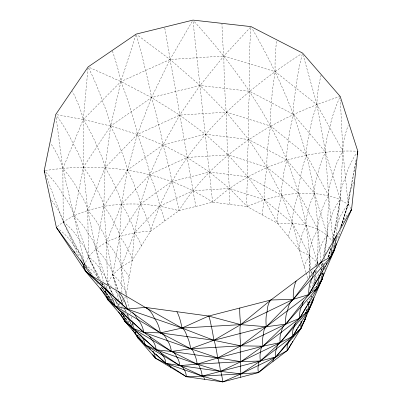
<?xml version="1.0" encoding="UTF-8"?>
<svg xmlns="http://www.w3.org/2000/svg" width="402" height="402" viewBox="0 0 402 402"><rect width="100%" height="100%" fill="white"/><g stroke="black" fill="none" stroke-linecap="round" stroke-linejoin="round"><path stroke-width="0.3" stroke-dasharray="2.01 1.51" d="M309.434 276.676L309.475 272.35M309.5 269.878C310.605 232.14 300.57 195.01 286.933 160.117C264.863 108.394 231.497 62.451 193.794 21.045M309.455 272.219L309.389 276.958M309.485 269.767L309.646 255.662L292.545 223.216L281.777 195.367L267.159 167.343L248.652 139.514L226.276 112.158L200.055 85.465L170.016 59.491L137.147 34.853M316.887 265.506L317.238 262.471C323.324 179.543 292.847 98.967 251.933 28.271M325.002 254.461L327.198 235.155L328.685 195.704L325.489 152.217L316.997 104.721L303.254 55.481M336.333 234.25L340.177 199.548L342.851 151.087L340.388 100.178M320.479 268.335L321.66 270.466L321.801 268.039M321.947 265.611L322.273 262.576M121.826 309.153L121.957 307.354M121.997 306.756L122.082 305.56M126.625 296.756L126.198 294.927L132.132 260.531L134.504 232.788L140.373 204.025L149.845 174.604L162.966 144.876L179.724 115.103L200.055 85.465L223.864 56.019L250.627 27.08M88.018 68.144L83.304 119.505L83.335 167.267L87.721 210.437L88.47 256.838L98.143 278.184A587.458 120.449 -17.7 0 1 98.887 278.983M333.273 239.657L333.896 233.451L340.177 199.548L325.489 152.217L293.606 114.485L249.677 91.304L200.055 85.465L151.514 97.555L110.656 126.022L83.335 167.267L73.973 215.799L84.782 264.611L87.164 268.234M335.037 245.949L335.856 238.562M322.771 274.134L322.977 272.295M323.464 267.998L323.746 265.541M323.816 264.928L324.163 261.863M324.444 259.406L324.65 257.566M314.143 289.244L314.424 286.787M313.972 283.897A427.22 79.269 2.3 0 1 315.002 281.882L315.766 275.209M316.188 271.571L316.329 270.355M306.163 311.334L306.45 308.897M307.093 303.409L307.304 301.58M135.961 34.698L120.917 81.561L110.656 126.022L105.058 167.644L103.806 206.397L106.53 242.135L107.429 283.204L108.208 284.917M342.459 223.472L348.157 204.437L349.825 192.628L356.278 159.122M313.168 290.073L313.439 288.229M314.163 283.325L315.248 275.963M315.701 272.898L315.972 271.059M316.515 267.38L317.238 262.471L306.203 225.271L281.777 195.367L247.863 176.83L228.11 154.886L205.332 134.243L179.724 115.103L151.514 97.555L120.917 81.561L89.264 67.41M321.575 269.642A517.248 103.455 0.8 0 0 321.645 270.466L321.952 268.606M322.535 264.893L322.922 262.416M323.992 255.597L327.198 235.155A550.423 115.967 -11.7 0 1 330.851 218.753A585.372 125.158 -12.2 0 1 340.157 199.548A724.489 160.222 -14.2 0 1 345.494 177.533A789.593 175.744 -15 0 1 356.594 153.006M333.439 239.672L340.177 199.548C310.083 187.779 275.978 193.724 247.23 206.573L212.683 202.176L178.915 210.738L150.69 231.105L132.132 260.531L121.243 266.933L112.826 274.661L107.429 283.204L108.228 284.877M313.329 284.817L314.806 276.36M315.339 273.345L315.761 270.928M316.922 264.285L317.238 262.471L309.646 255.662L299.545 250.496L277.676 223.411L264.421 199.789L247.863 176.83A370.076 31.24 -73.9 0 1 247.582 161.086A385.593 33.004 -74.1 0 1 248.647 139.524A441.2 39.19 -74.6 0 1 248.391 119.067A464.26 41.677 -74.7 0 1 249.672 91.319A550.876 50.592 -75.4 0 1 249.456 63.802A588.694 54.28 -75.6 0 1 250.954 27.763M116.188 289.314L112.826 274.661L119.59 236.562L121.56 204.151L127.414 170.011L137.348 134.414L151.514 97.555L170.016 59.491L192.98 20.1M323.369 256.481L327.198 235.155L314.595 193.493L286.933 160.117L248.652 139.514L205.332 134.243L162.966 144.876L127.414 170.011L103.806 206.397L95.942 249.089L103.183 281.104M341.022 226.251L348.157 204.437L356.247 159.77M105.862 290.721L105.62 291.877L106.455 294.716M106.465 287.827L106.826 286.093M332.394 251.948L336.806 237.044M316.846 287.189L317.535 284.797M319.871 281.606L322.58 272.305M324.826 270.114L325.525 267.737M328.665 257.024L330.585 250.476M310.816 302.776L311.862 299.269M338.007 238.341L340.323 230.607M331.137 247.939L328.017 257.511L331.087 248.059M332.967 250.873L338.524 233.894M306.651 310.796A409.221 68.229 14.6 0 1 306.977 310.274L307.55 308.495M310.872 303.294L312.037 299.751M315.907 287.973L317.635 282.722M321.243 278.068L323.354 271.641M340.996 226.195L348.157 204.437L342.851 151.087A803.779 174.82 -26.7 0 1 348.187 125.524M341.022 226.135L342.192 222.577M310.857 298.264L311.439 296.54M315.64 288.113L317.645 282.234M327.821 257.355L331.223 247.411M339.791 228.813L348.157 204.437L340.177 199.548M306.369 311.309L307.535 308.022M91.726 274.134L84.782 264.611C88.159 254.129 97.46 247.491 106.53 242.135C120.253 235.21 135.409 231.924 150.69 231.105C173.94 154.026 235.376 95.907 301.55 53.783M123.705 300.45L122.213 303.761L118.957 293.666M124.705 298.239L125.454 296.586M318.374 276.551L324.173 265.621M309.369 300.229L311.706 295.857M300.249 322.484L302.324 318.62M316.821 287.375L317.495 286.335M57.315 226.723C70.144 215.15 87.304 210.13 103.806 206.397C128.781 201.96 154.579 203.724 178.915 210.738C214.879 152.8 276.576 116.731 340.208 96.45M45.441 170.543C102.58 161.76 163.72 170.061 212.683 202.176C251.521 167.061 304.409 149.047 356.554 151.192M56.943 114.716L83.304 119.505L110.656 126.022L137.348 134.414L162.966 144.876L187.116 157.438L209.422 172.036L229.557 188.493L247.23 206.573L277.676 223.411C296.706 222.482 320.098 224.502 332.248 241.21M140.192 334.072L141.971 335.816M125.394 314.163L122.761 311.56A700.063 121.102 -41.2 0 1 124.389 313.696M127.59 316.334L128.906 317.635M105.61 287.49L100.314 282.204A1012.392 185.448 -38.4 0 1 102.842 284.998M106.053 287.932L108.701 290.576M123.419 315.248L129.69 323.756M112.309 300.937L105.62 291.877L104.801 290.209M121.228 313.017L126.65 320.535M59.431 229.733A866.275 189.035 -14.2 0 1 74.325 246.396A788.558 170.795 -15.1 0 1 84.797 264.601L92.887 275.581M101.731 287.546L110.369 299.52M138.152 334.685L142.494 340.63M123.394 315.243L129.585 323.726M112.178 300.862L105.62 291.877L104.837 289.691M120.952 312.882L123.901 316.927M124.268 317.429L125.374 318.947M101.219 287.149L108.821 297.57M109.188 298.068L110.274 299.555M138.866 336.288L139.951 337.801M348.157 204.437L350.881 208.512M96.706 282.742L97.39 283.777M111.073 300.239L105.62 291.877L105.349 290.681M122.58 314.309L125.947 319.505M317.238 262.471L317.826 263.536M319.304 266.204L320.188 267.802M45.733 174.8L63.27 221.793L81.008 255.3L84.782 264.611A627.105 130.71 -17.2 0 1 98.128 278.189M56.129 117.595L62.833 168.488L73.973 215.799L88.47 256.838L100.786 280.395M102.219 283.134L103.078 284.777M108.294 284.872L107.429 283.204L95.942 249.089L87.721 210.437A567.845 115.238 17 0 0 78.676 191.347A606.447 124.288 17.5 0 0 62.853 168.493A762.946 158.725 19.5 0 0 50.607 143.248M109.731 287.656L113.766 295.445M116.359 300.45L119.811 307.128M125.318 309.811L126.168 311.465M127.861 314.761L129.836 318.615M132.097 323.012L134.248 328.489M304.435 267.204A352.122 62.637 -19.7 0 1 309.635 255.667A394.03 73.857 -20.5 0 1 311.701 243.758A410.809 78.35 -20.8 0 1 317.982 229.366A471.028 94.37 -22 0 1 320.861 214.181A496.068 100.937 -22.4 0 1 328.665 195.709A590.694 125.082 -23.9 0 1 332.791 175.694A632.371 135.323 -24.5 0 1 342.831 151.087L316.997 104.721L275.229 71.677L223.864 56.019L170.016 59.491L120.917 81.561L83.304 119.505L62.833 168.488L63.27 221.793L84.782 264.611M88.47 256.838L99.631 279.641M100.721 281.867L101.806 284.088M109.299 287.103L112.766 294.349M114.902 298.812L118.369 306.058M123.806 307.158L125.937 311.686M126.997 313.952L128.595 317.349M132.047 324.705L133.379 327.54M124.273 308.264L125.816 311.635M126.841 313.887L128.389 317.263M109.249 287.204L112.374 294.058M114.716 299.199L117.806 305.982M121.128 313.284L121.896 314.967M102.53 287.867L104.595 292.425M63.27 221.793L78.686 256.054M135.363 332.057L135.836 333.188M310.048 285.782L311.429 289.154M135.534 332.278L135.971 333.364M135.449 332.022L135.906 333.157M135.534 331.926L135.971 333.082M121.781 313.309L122.409 314.987M332.967 241.527L328.685 195.704L306.595 155.127L270.641 126.042L226.276 112.158L179.724 115.103L137.348 134.414L105.058 167.644L87.721 210.437A479.44 93.691 15.6 0 1 99.892 227.602A455.873 87.777 15.1 0 1 106.545 242.14L112.826 274.661L118.012 290.42M118.972 293.334L122.213 303.761L122.067 298.204M45.838 172.302A748.579 163.951 8.2 0 1 63.034 194.915A689.711 150.172 7.4 0 1 73.993 215.799A562.046 118.595 5.6 0 1 88.083 233.467A529.58 110.213 5.1 0 1 95.962 249.089A453.642 90.128 3.7 0 1 106.967 262.536A432.999 84.586 3.3 0 1 112.836 274.661L117.997 290.696M321.113 75.149A709.138 130.66 -47.2 0 0 316.982 104.736A571.312 103.867 -45.6 0 0 309.45 133.218A536.68 96.696 -45.1 0 0 306.58 155.137A456.441 79.415 -43.9 0 0 300.691 176.699A434.838 74.611 -43.6 0 0 298.706 193.312A382.262 62.727 -42.7 0 0 293.937 210.236A367.468 59.34 -42.4 0 0 292.535 223.226L299.545 250.496L305.957 272.445M306.128 273.028L307.826 278.852M126.766 297.364L129.313 308.334M130.303 312.585L130.58 313.771M131.273 316.746L132.102 320.314M132.931 323.886L133.76 327.454M116.751 291.757L118.685 300.173M119.374 303.168L120.198 306.761M103.862 284.098L104.404 286.49M333.64 245.029L334.132 247.336M320.846 261.34L317.997 229.366L298.716 193.302L267.159 167.343L228.11 154.886L187.116 157.438L149.845 174.604L121.56 204.151L106.53 242.135A398.905 73.264 14.1 0 1 116.218 255.501A382.965 69.164 13.8 0 1 121.258 266.933A343.022 58.888 13 0 1 129.173 277.636M321.118 264.385L321.278 266.209M321.55 269.25L321.66 270.466M309.646 255.662L310.902 270.325M310.957 270.933L311.218 273.988A393.89 73.556 -8.9 0 1 312.51 269.868M311.851 281.405L312.279 286.345M312.54 289.435L312.756 291.907M321.896 274.144L322.052 276.591M121.922 292.651L121.243 266.933L119.59 236.562A401.186 68.672 25.2 0 0 114.078 223.035A419.15 72.852 25.6 0 0 103.822 206.402A484.35 87.731 26.6 0 0 96.435 188.9A511.781 93.827 27.1 0 0 83.35 167.272A617.035 116.183 28.5 0 0 73.134 143.81A664.159 125.655 29.1 0 0 56.34 115.334M112.836 274.661A382.382 70.923 2.4 0 1 121.716 285.239A368.036 67.049 2.1 0 1 126.213 294.927L121.243 266.933L134.504 232.788L159.669 206.196L192.93 190.744L229.557 188.493L264.421 199.789L292.545 223.216A330.228 50.793 -41.7 0 0 288.566 236.884M307.314 301.58A379.212 66.43 3.2 0 1 307.435 301.013M299.535 250.501A352.403 60.561 -31.1 0 1 301.058 239.351A365.684 63.923 -31.3 0 1 306.193 225.276A412.266 75.687 -32.2 0 1 308.309 211.221A431.145 80.415 -32.5 0 1 314.58 193.498A499.972 97.344 -33.7 0 1 317.575 175.267A529.087 104.329 -34.2 0 1 325.474 152.227M247.23 206.583A320.148 25.467 -73.4 0 1 246.949 194.116A331.318 26.768 -73.5 0 1 247.858 176.84L209.422 172.036L171.84 181.518L140.373 204.025L119.59 236.562A356.705 58.22 24.4 0 1 127.901 249.773A343.986 55.22 24.2 0 1 132.142 260.536M262.411 214.954A315.002 33.884 -63 0 1 264.416 199.799A349.112 39.336 -63.4 0 1 264.762 186.056A362.604 41.481 -63.6 0 1 267.149 167.358A410.206 48.933 -64.2 0 1 267.717 149.765A429.617 51.913 -64.4 0 1 270.636 126.052A500.927 62.496 -65.2 0 1 271.541 102.832A531.313 66.827 -65.5 0 1 275.219 71.687A649.863 82.701 -66.6 0 1 276.541 40.989M212.683 202.186A315.093 4.151 86.3 0 1 211.236 189.608A325.942 4.357 86.2 0 1 209.422 172.046A363.529 5.075 86.2 0 1 207.603 156.152A378.548 5.357 86.2 0 1 205.332 134.253A432.24 6.342 86.1 0 1 202.985 113.62A454.446 6.739 86 0 1 200.055 85.48A537.494 8.146 85.9 0 1 196.925 57.742A573.579 8.723 85.9 0 1 193.096 21.256M229.934 204.362A306.751 14.241 -83.6 0 1 229.552 188.508A339.213 16.482 -83.8 0 1 228.612 174.418A352.016 17.356 -83.8 0 1 228.11 154.901A397.035 20.386 -84.1 0 1 226.954 136.861A415.326 21.592 -84.2 0 1 226.271 112.173A482.124 25.839 -84.5 0 1 224.818 88.37A510.399 27.567 -84.6 0 1 223.859 56.034A619.653 33.833 -85.1 0 1 221.969 23.974M141.444 245.753A323.59 44.788 34.7 0 0 134.514 232.798A359.453 52.18 35.3 0 0 130.022 220.211A373.674 55.094 35.6 0 0 121.575 204.161A424.045 65.295 36.4 0 0 115.665 188.101A444.672 69.4 36.7 0 0 105.073 167.654A520.922 84.078 37.7 0 0 97.068 146.514A553.639 90.128 38.1 0 0 83.32 119.515A682.702 112.555 39.5 0 0 72.561 91.586M88.626 67.908A609.527 82.134 48.8 0 1 102.198 100.42A569.252 76.39 48.4 0 1 110.666 126.032M302.299 54.139A627.195 99.098 -56.6 0 0 295.988 88.083A584.764 91.988 -56.1 0 0 293.591 114.5A488.807 75.013 -55 0 0 288.53 140.494A463.536 70.335 -54.6 0 0 286.922 160.132A403.045 58.808 -53.7 0 0 282.867 180.252A386.272 55.546 -53.5 0 0 281.767 195.377A344.569 47.335 -52.8 0 0 278.43 211.447A332.6 44.959 -52.6 0 0 277.671 223.417M112.434 51.014A635.145 64.054 58.5 0 1 120.927 81.576A521.168 51.969 57.7 0 1 131.152 111.726A491.817 48.657 57.5 0 1 137.358 134.429A422.708 40.532 56.9 0 1 145.243 157.393A403.844 38.24 56.7 0 1 149.856 174.614A357.494 32.482 56.2 0 1 156.147 192.729A344.338 30.823 56.1 0 1 159.674 206.206A311.022 26.592 55.7 0 1 164.835 220.889M136.469 35.215A580.292 36.904 67.5 0 1 145.524 70.486A543.439 34.426 67.4 0 1 151.519 97.57A458.813 28.421 66.9 0 1 158.579 124.726A436.23 26.743 66.8 0 1 162.976 144.886A381.689 22.562 66.5 0 1 168.513 165.996A366.453 21.361 66.4 0 1 171.845 181.533A328.344 18.326 66.1 0 1 176.322 198.447A317.349 17.442 66 0 1 178.92 210.748M164.775 28.09A614.934 15.12 76.8 0 1 170.021 59.511A507.108 12.336 76.6 0 1 175.8 91.49A479.154 11.568 76.6 0 1 179.729 115.118A413.055 9.673 76.4 0 1 184.161 139.544A394.945 9.135 76.4 0 1 187.116 157.453A350.328 7.784 76.3 0 1 190.643 176.764A337.635 7.392 76.2 0 1 192.93 190.759A305.435 6.392 76.1 0 1 195.809 206.447M339.68 97.591A692.656 141.218 -36.5 0 0 329.831 127.71A641.728 130.163 -35.8 0 0 325.474 152.227M353.67 182.247A941.112 207.698 -4.6 0 0 348.137 204.437A714.897 154.584 -2.1 0 0 337.439 224.401A662.546 141.434 -1.4 0 0 332.997 239.999M51.456 200.296A883.219 197.246 -2 0 1 63.29 221.788A680.978 149.273 -4.4 0 1 79.32 240.014A633.175 137.157 -5 0 1 88.485 256.833A526.469 109.123 -6.7 0 1 100.736 270.34A498.626 101.616 -7.2 0 1 107.445 283.199A432.281 83.551 -8.3 0 1 111.46 286.355M110.666 126.032A477.621 62.581 47.4 0 1 121.273 150.946A453.371 58.752 47.1 0 1 127.424 170.021A395.121 49.29 46.4 0 1 135.755 189.312A378.925 46.597 46.2 0 1 140.383 204.03A338.569 39.808 45.6 0 1 147.127 219.437A326.962 37.843 45.5 0 1 150.7 231.11M105.44 290.958A587.458 120.449 -17.7 0 1 105.636 291.872A496.696 96.515 -19.1 0 1 107.45 293.003M102.073 283.078A587.458 120.449 -17.7 0 1 103.52 285.636M327.183 235.155A469.285 94.153 -10.3 0 0 319.826 249.783A447.376 88.179 -9.9 0 0 317.223 262.476A393.89 73.556 -8.9 0 0 314.937 265.511M113.188 297.947A496.696 96.515 -19.1 0 1 116.007 302.058A472.476 90.063 -19.5 0 1 119.062 305.806M321.746 265.476A517.248 103.455 0.8 0 1 322.499 262.099M115.565 290.917A432.281 83.551 -8.3 0 1 117.163 293.591A413.944 78.536 -8.7 0 1 122.138 303.103M315.002 281.882A446.627 84.49 2 0 1 320.962 271.184M312.61 290.546A427.22 79.269 2.3 0 1 312.61 289.887M306.977 310.274A426.552 72.591 14.3 0 1 307.45 308.515M309.61 304.615A426.552 72.591 14.3 0 1 310.042 304.083M340.61 227.336A919.605 192.171 8.1 0 1 340.921 226.462M341.082 226.03A919.605 192.171 8.1 0 1 348.273 213.427M334.645 247.22A832.366 172.508 8.9 0 1 336.072 238.783M336.193 238.381A832.366 172.508 8.9 0 1 336.449 237.577M322.721 268.898A813.04 150.378 21.8 0 1 323.987 265.913M328.771 257.009A654.712 130.153 11 0 1 329.962 255.139M102.716 288.48A713.61 141.318 -28.4 0 1 105.987 293.897M101.319 286.797A713.61 141.318 -28.4 0 1 102.038 287.631M328.68 247.783A547.077 111.399 0.3 0 1 329.293 246.853M322.193 275.355A611.774 119.489 11.6 0 1 322.399 273.531M311.449 296.983A603.91 103.877 24.1 0 1 311.696 296.219M315.781 288.093A514.414 94.907 12.9 0 1 317.52 284.5M121.464 312.977A548.73 101.058 -30.5 0 1 123.394 316.474M132.027 323.087A397.377 70.089 -20.8 0 1 133.921 327.459M141.589 339.811A397.091 63.415 -32.8 0 1 142.449 340.554M142.841 340.946A397.091 63.415 -32.8 0 1 143.202 341.353"/><path stroke-width="0.6" d="M312.731 300.319L312.721 301.52L301.068 328.203L287.39 350.484L258.375 372.624L222.773 381.9L186.417 376.739L155.252 358.102L137.735 337.705L132.685 329.906M306.409 315.098L305.234 319.253L301.068 328.203L275.857 356.946L258.375 372.624L241.014 373.89L220.507 371.358L197.171 364.172L171.428 351.474L143.826 332.384L114.977 306.007L85.591 271.395L56.396 227.477L44.2 170.689L55.722 114.49L88.133 66.903L136.152 34.105L192.98 20.1L251.049 26.622L302.58 53.079L340.208 96.45L357.8 151.202L351.564 209.532L331.052 256.732L308.811 294.591L285.812 324.112L262.923 346.187L240.934 361.659L220.507 371.358L202.196 376.111L186.417 376.739L165.81 363.277L155.252 358.102L152.695 354.599M334.831 247.798L334.625 249.642L318.178 287.415L299.746 318.253L280.204 342.615L260.38 360.986L241.014 373.89L222.773 381.9L202.196 376.111L165.81 363.277L145.011 344.856L137.735 337.705L136.695 335.429M322.419 277.204L322.213 279.043L308.545 310.379L292.832 336.283L275.857 356.946A432.175 39.577 50.6 0 0 274.41 357.78M313.007 299.063L312.721 301.52L308.545 310.379L280.204 342.615L240.934 361.659L197.171 364.172L179.82 365.614L165.81 363.277L155.8 354.162M302.781 323.545L305.234 319.253L305.445 317.429M357.137 154.876L357.8 151.202M313.927 297.339L312.721 301.52L310.555 305.304M323.957 273.094L322.213 279.043L318.178 287.415L285.812 324.112A654.582 72.365 48.9 0 0 284.887 324.746M336.409 243.697L334.625 249.642L331.052 256.732L293.324 299.314L266.275 326.726L240.833 345.851L217.633 357.946L197.171 364.172L156.207 349.785L145.011 344.856L124.71 321.143L118.575 311.736M332.394 252.632L331.052 256.732A813.04 150.378 21.8 0 0 329.258 258.461M302.209 324.736L301.068 328.203L292.832 336.283L260.38 360.986L220.507 371.358L179.82 365.614L145.011 344.856L143.906 343.338M306.017 313.163L306.394 312.007M309.902 306.244L308.545 310.379L299.746 318.253L262.923 346.187L217.633 357.946L171.428 351.474L156.207 349.785L124.71 321.143L123.429 318.334M319.902 282.159L318.178 287.415L266.275 326.726L213.844 340.303L190.679 348.75L171.428 351.474L132.017 328.042L107.952 299.832L100.113 287.917M297.073 328.871L292.832 336.283A458.164 57.893 38.2 0 0 291.515 337.097M297.676 327.816L298.284 326.756M298.887 325.695L299.495 324.64M305.917 313.409L306.535 312.329M134.851 330.364L156.207 349.785L179.82 365.614L202.196 376.111L241.014 373.89L275.857 356.946L287.39 350.484L291.41 343.454M292.028 342.368L292.646 341.288M321.183 273.048L308.811 294.591A726.947 109.716 35.5 0 0 307.465 295.681M321.801 271.973L322.429 270.883M323.364 269.25L323.992 268.159M324.615 267.069L325.243 265.983M326.183 264.345L326.806 263.26M331.811 254.546L332.439 253.456M333.062 252.366L334.625 249.642A832.366 172.508 8.9 0 1 334.605 248.426M306.766 305.997L299.746 318.253A559.207 77.36 37.1 0 0 299.178 318.61M307.374 304.932L309.515 301.204M320.037 282.832L322.213 279.043L322.133 277.817M292.169 300.319A907.188 109.238 47.3 0 1 293.314 299.294L321.233 262.174L351.564 209.532A919.605 192.171 8.1 0 0 350.77 210.392M336.529 235.662A1122.027 213.015 19.3 0 0 331.032 256.722L321.233 262.174L270.873 300.003L240.692 324.63L213.844 340.303L160.408 332.891L143.826 332.384L132.017 328.042L129.434 324.504M314.897 270.405A1070.833 171.94 33 0 0 312.309 277.908A953.112 151.428 33.7 0 0 308.796 294.581L293.324 299.314L270.873 300.003L208.638 316.052L181.97 328.057L160.408 332.891L114.977 306.007L107.952 299.832L106.404 296.415M107.62 298.696L107.952 299.832L143.826 332.384L190.679 348.75L217.633 357.946L240.934 361.659L260.38 360.986L275.857 356.946A493.304 48.416 50.1 0 1 276.661 348.604A518.54 52.124 49.9 0 1 278.486 343.836M83.289 266.28L85.591 271.395L127.238 309.083L160.408 332.891L190.679 348.75A675.481 41.205 -79.8 0 1 194.483 354.715A631.552 37.567 -80 0 1 197.171 364.157A531.931 29.371 -80.4 0 1 200.126 368.493A505.53 27.225 -80.5 0 1 202.196 376.096A441.818 22.15 -80.8 0 1 204.563 379.322M81.214 261.009A1048.461 215.779 -25.2 0 1 85.611 271.385L91.676 275.867L145.278 307.394L181.97 328.057L213.844 340.303L240.833 345.851L262.923 346.187L280.204 342.615L292.832 336.283A529.273 71.556 37.4 0 1 294.445 326.434A559.207 77.36 37.1 0 1 295.083 323.942M133.464 329.102L124.71 321.143L124.293 320.022M142.69 342.218L137.735 337.705L137.022 336.012M145.846 345.097L146.75 345.916M149.454 348.378L150.358 349.202M152.619 351.263L153.981 352.504M111.721 301.54L112.444 302.535M113.168 303.53L114.977 306.007A700.063 121.102 -41.2 0 1 116.821 306.912M56.396 227.477L91.676 275.867L127.238 309.083L181.97 328.057L240.692 324.63L266.275 326.726L285.812 324.112L299.746 318.253A674.697 99.716 36 0 1 302.083 305.681A726.947 109.716 35.5 0 1 303.585 300.932M44.2 170.689L44.858 172.453M334.379 248.491L334.625 249.642A654.712 130.153 11 0 0 333.72 250.541M152.448 351.137A427.914 61.149 -44.4 0 1 155.262 358.092M258.37 372.609A459.345 27.447 62.6 0 1 258.476 365.413A480.666 29.421 62.5 0 1 260.37 360.971A558.669 36.788 62.1 0 1 260.617 352.127A591.85 39.959 62 0 1 262.918 346.172A721.987 52.461 61.4 0 1 263.38 334.966A782.076 58.2 61.2 0 1 266.265 326.71A1052.19 83.119 60.2 0 1 267.089 311.952A1200.121 96.003 59.8 0 1 270.863 299.982M240.587 377.267A444.959 10.08 74.9 0 1 241.014 373.88A509.53 12.412 74.8 0 1 240.461 366.177A536.323 13.397 74.7 0 1 240.934 361.644M287.38 350.474A438.547 54.18 38.4 0 1 288.52 342.529A458.164 57.893 38.2 0 1 289.179 340.097M272.928 361.529A432.175 39.577 50.6 0 1 274.179 358.016M208.638 316.032A1237.984 24.035 87.8 0 1 211.311 326.359A1080.475 20.703 87.7 0 1 213.844 340.283A797.146 14.351 87.4 0 1 215.743 347.313A734.806 12.909 87.4 0 1 217.628 357.931A600.543 9.784 87.2 0 1 219.045 362.931A566.463 8.995 87.2 0 1 220.507 371.347A486.586 7.171 87.1 0 1 221.597 375.011A464.802 6.683 87.1 0 1 222.768 381.885M239.798 308.032A1447.205 45.516 73.5 0 0 240.687 324.61A962.011 29.19 74 0 0 240.089 333.524A869.084 25.813 74.2 0 0 240.828 345.831A682.395 18.864 74.4 0 0 240.301 352.072A637.622 17.18 74.5 0 0 240.934 361.644M73.878 251.481A1048.461 215.779 -25.2 0 1 74.968 252.622M80.465 259.772A1048.461 215.779 -25.2 0 1 80.973 260.596M320.334 262.993A1070.833 171.94 33 0 1 321.218 262.159M296.184 281.013A1318.997 164.001 45.5 0 0 293.314 299.294L240.692 324.63L208.638 316.052L145.278 307.394L127.238 309.083L114.977 306.007A907.063 164.559 -39.2 0 0 106.264 290.123A1012.392 185.448 -38.4 0 0 105.012 288.008M291.646 300.877A907.188 109.238 47.3 0 0 287.636 310.605A824.437 97.379 47.8 0 0 285.802 324.097L240.833 345.851L190.679 348.75A857.863 56.149 -79.2 0 0 187.066 336.605A948.152 63.365 -78.9 0 0 181.97 328.037A1413.713 97.827 -77.8 0 0 176.875 311.726M145.288 307.369A1157.659 132.017 -64.5 0 1 154.489 318.545A1020.075 114.947 -65.1 0 1 160.413 332.876M118.309 291.55A1245.838 190.935 -50.4 0 1 127.253 309.063A873.682 129.957 -52.6 0 1 128.962 309.917M132.685 312.625A873.682 129.957 -52.6 0 1 137.569 319.394A796.809 116.399 -53.2 0 1 143.831 332.369A636.974 87.39 -54.5 0 1 144.504 332.615M91.691 275.852A1012.392 185.448 -38.4 0 1 92.927 276.551M85.606 271.385A774.538 155.654 -27.7 0 1 87.616 272.616M160.413 332.876A764.609 81.39 -66.4 0 1 167.167 340.549A707.073 73.561 -66.8 0 1 171.433 351.459A581.654 56.36 -67.6 0 1 176.624 356.971A549.504 51.959 -67.8 0 1 179.825 365.599A473.687 41.707 -68.4 0 1 180.84 365.825M125.344 315.228A700.063 121.102 -41.2 0 1 125.776 316.022A651.401 110.49 -41.7 0 1 132.027 328.032A542.806 86.475 -43 0 1 132.76 328.323M320.826 273.762A746.172 135.826 22.5 0 0 318.163 287.41A603.91 103.877 24.1 0 0 316.756 288.621M314.404 291.209A603.91 103.877 24.1 0 1 315.505 289.892M283.39 326.369A654.582 72.365 48.9 0 0 281.405 332.178A613.161 66.184 49.2 0 0 280.194 342.599A518.54 52.124 49.9 0 0 279.099 343.268M149.403 336.132A636.974 87.39 -54.5 0 1 151.629 339.715A597.598 80.139 -54.9 0 1 156.217 349.775A507.103 63.496 -55.8 0 1 157.76 350.283M107.133 296.797A713.61 141.318 -28.4 0 1 107.967 299.822A582.106 109.344 -30.1 0 1 108.912 300.319M322.143 278.114A611.774 119.489 11.6 0 0 322.198 279.038A514.414 94.907 12.9 0 0 321.474 279.702M295.309 323.364A559.207 77.36 37.1 0 1 295.565 322.806M298.163 319.404A559.207 77.36 37.1 0 1 298.656 318.997M134.142 328.977A542.806 86.475 -43 0 1 135.404 329.725M309.651 301.239A568.212 95.716 24.5 0 0 308.53 310.369A485.259 76.697 25.6 0 0 307.379 311.248M305.46 313.168A485.259 76.697 25.6 0 1 306.354 312.183M160.634 352.408A507.103 63.496 -55.8 0 1 162.343 355.202A482.847 59.079 -56 0 1 165.815 363.267A423.889 48.486 -56.6 0 1 166.679 363.448M140.373 335.399A514.429 80.179 -43.3 0 1 145.022 344.846A446.682 65.24 -44.2 0 1 146.192 345.253M124.188 318.741A548.73 101.058 -30.5 0 1 124.72 321.133A470.601 81.581 -31.7 0 1 125.484 321.484M312.575 300.048A488.636 88.345 13.3 0 0 312.706 301.515A426.552 72.591 14.3 0 0 312.108 302.013M181.151 365.956A473.687 41.707 -68.4 0 1 183.95 369.689A452.903 38.949 -68.5 0 1 186.422 376.724M301.515 321.449A462.818 71.581 25.9 0 0 301.053 328.198A407.914 59.2 26.6 0 0 300.555 328.519M169.689 365.468A423.889 48.486 -56.6 0 1 170.775 367.393M137.243 335.122A449.335 76.29 -32 0 1 137.745 337.695A397.091 63.415 -32.8 0 1 138.378 337.951M305.218 319.253A409.221 68.229 14.6 0 1 305.053 318.057M305.47 313.48A409.221 68.229 14.6 0 1 305.646 312.932"/></g></svg>
